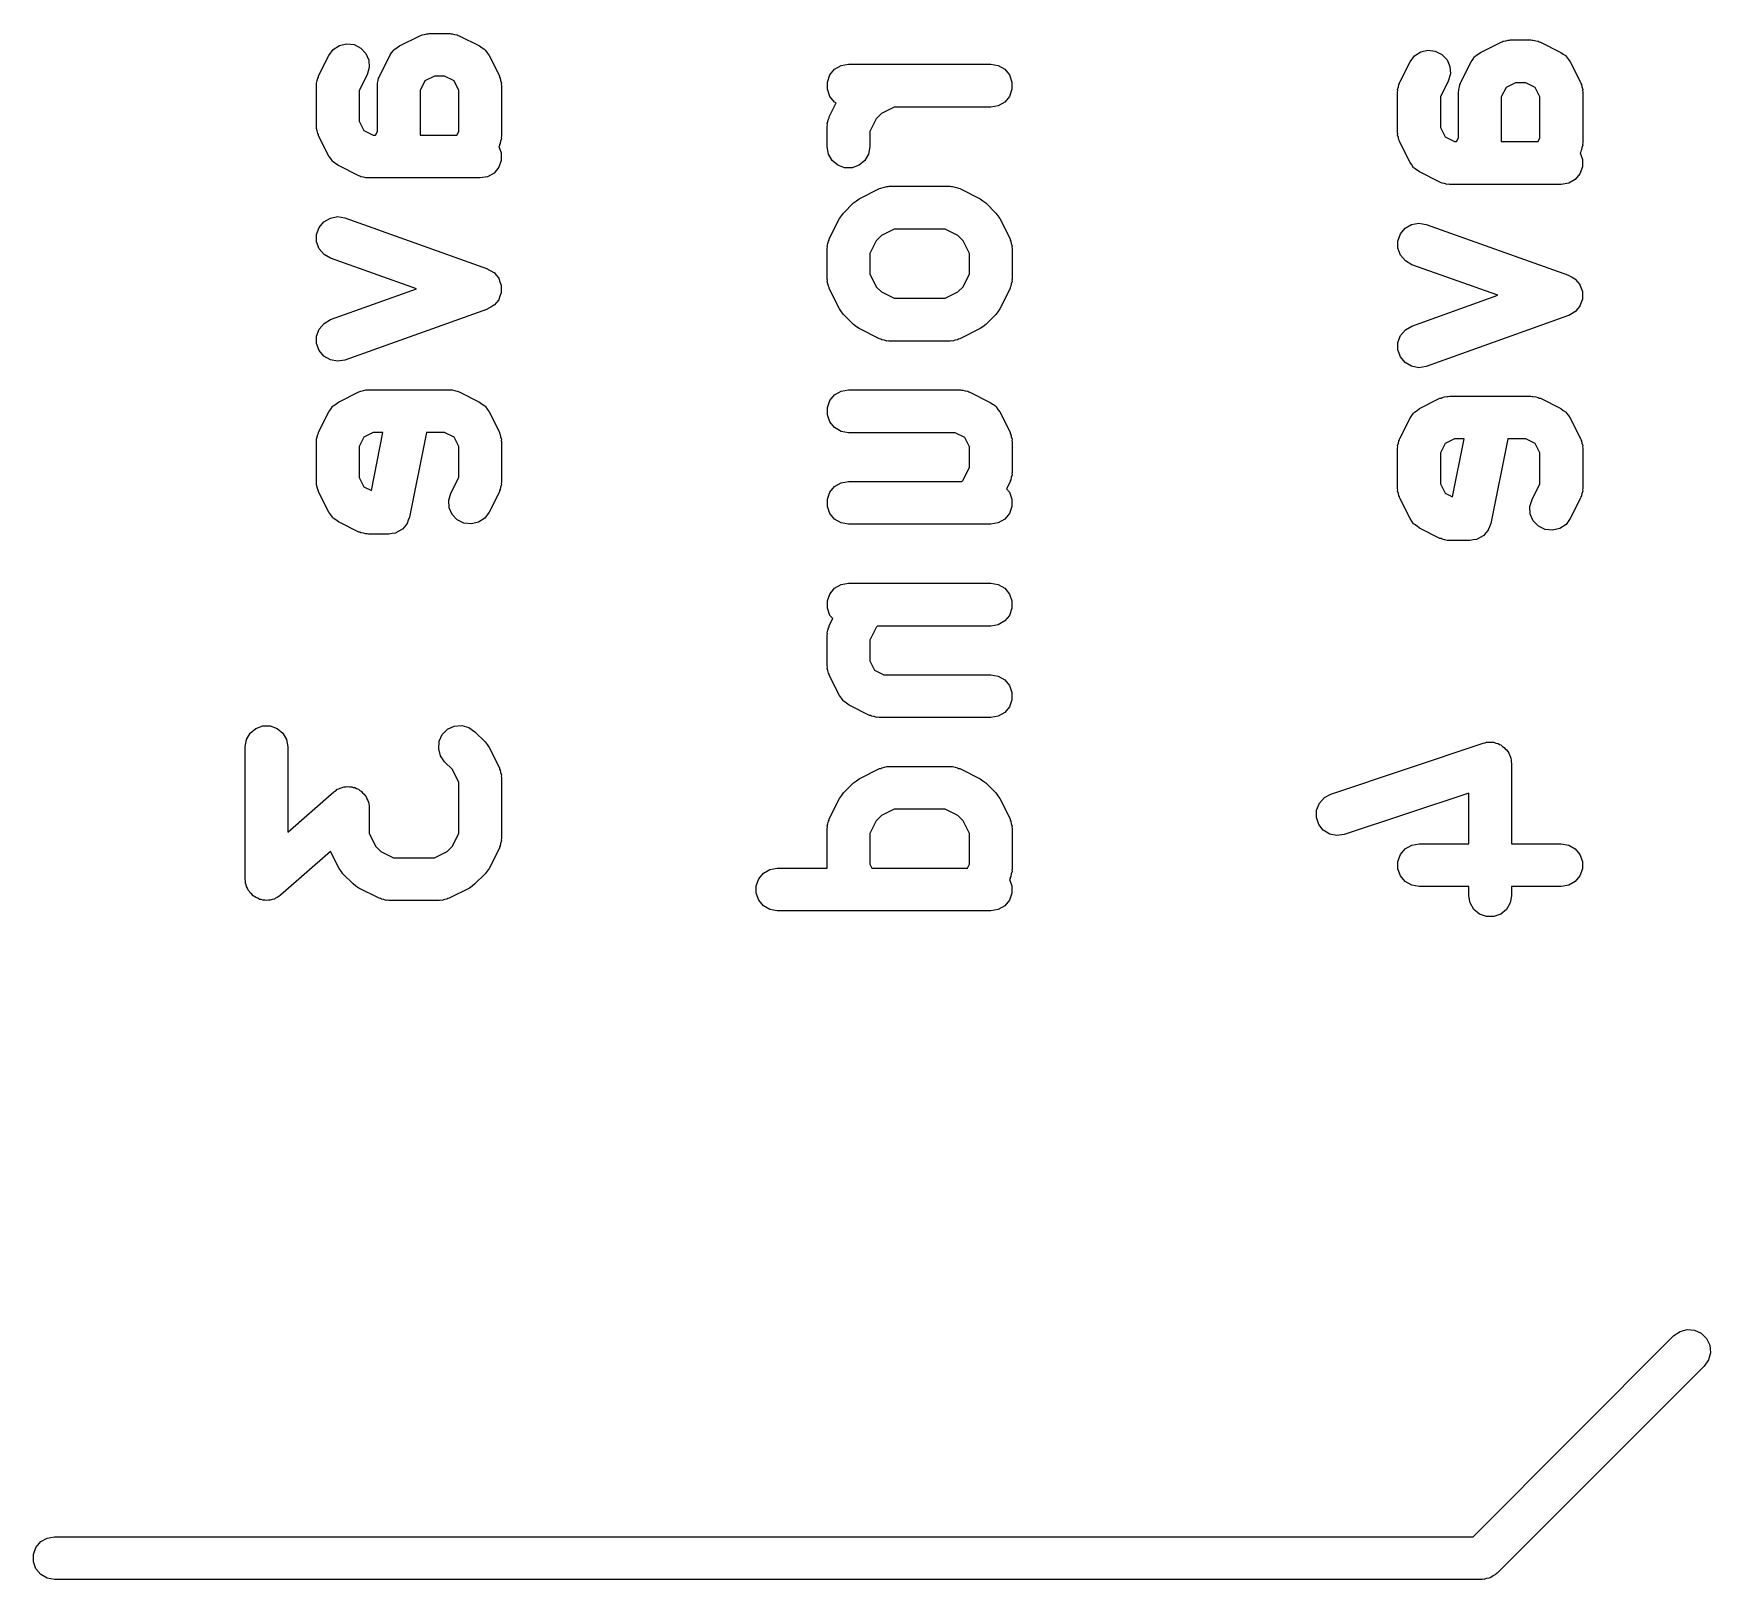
# Model space of a CAD drawing. Extents: x 91.3 to 189.8, y -113.5 to -60.4.
# Drawn here: x 160.58 to 168.43, y -112.75 to -105.52 of the extents above; entities that cross this region are included whole.
import ezdxf

# ---------------------------------------------------------------- set-up
doc = ezdxf.new("R2010")
doc.units = 0
doc.header["$MEASUREMENT"] = 0
doc.layers.add('BLACK', color=7, linetype='CONTINUOUS')

msp = doc.modelspace()

# ---------------------------------------------------------------- linework, layer by layer
at = {"layer": 'Black'}
for p, q in [((162.294, -105.573), (162.39, -105.526)), ((162.39, -105.526), (162.395, -105.524)), ((162.395, -105.524), (162.4, -105.521)), ((162.4, -105.521), (162.412, -105.519)), ((162.412, -105.519), (162.423, -105.516)), ((162.423, -105.516), (162.429, -105.516)), ((162.429, -105.516), (162.434, -105.515)), ((162.434, -105.515), (162.53, -105.515)), ((162.53, -105.515), (162.535, -105.516)), ((162.535, -105.516), (162.541, -105.516)), ((162.541, -105.516), (162.552, -105.519)), ((162.552, -105.519), (162.564, -105.521)), ((162.564, -105.521), (162.569, -105.524)), ((162.569, -105.524), (162.574, -105.526)), ((162.574, -105.526), (162.669, -105.573)), ((167.45, -105.556), (167.455, -105.554)), ((167.455, -105.554), (167.46, -105.551)), ((167.46, -105.551), (167.472, -105.549)), ((167.472, -105.549), (167.483, -105.546)), ((167.483, -105.546), (167.489, -105.546)), ((167.489, -105.546), (167.494, -105.545)), ((167.494, -105.545), (167.59, -105.545)), ((167.59, -105.545), (167.595, -105.546)), ((167.595, -105.546), (167.601, -105.546)), ((167.601, -105.546), (167.612, -105.549)), ((167.612, -105.549), (167.624, -105.551)), ((167.624, -105.551), (167.629, -105.554)), ((167.629, -105.554), (167.634, -105.556)), ((161.916, -105.713), (161.964, -105.618)), ((161.964, -105.618), (161.985, -105.59)), ((161.985, -105.59), (162.014, -105.571)), ((162.014, -105.571), (162.047, -105.563)), ((162.047, -105.563), (162.082, -105.567)), ((162.082, -105.567), (162.113, -105.583)), ((162.113, -105.583), (162.137, -105.608)), ((162.137, -105.608), (162.151, -105.64)), ((162.202, -105.713), (162.25, -105.618)), ((162.25, -105.618), (162.258, -105.606)), ((162.258, -105.606), (162.266, -105.594)), ((162.266, -105.594), (162.269, -105.592)), ((162.269, -105.592), (162.27, -105.59)), ((162.27, -105.59), (162.283, -105.582)), ((162.283, -105.582), (162.294, -105.573)), ((162.669, -105.573), (162.681, -105.582)), ((162.681, -105.582), (162.694, -105.59)), ((162.694, -105.59), (162.695, -105.592)), ((162.695, -105.592), (162.697, -105.594)), ((162.697, -105.594), (162.705, -105.606)), ((162.705, -105.606), (162.714, -105.618)), ((162.714, -105.618), (162.762, -105.713)), ((167.024, -105.648), (167.045, -105.62)), ((167.045, -105.62), (167.074, -105.601)), ((167.074, -105.601), (167.107, -105.593)), ((167.107, -105.593), (167.142, -105.597)), ((167.142, -105.597), (167.173, -105.613)), ((167.173, -105.613), (167.197, -105.638)), ((167.318, -105.636), (167.326, -105.624)), ((167.326, -105.624), (167.329, -105.622)), ((167.329, -105.622), (167.33, -105.62)), ((167.33, -105.62), (167.343, -105.612)), ((167.343, -105.612), (167.354, -105.603)), ((167.354, -105.603), (167.45, -105.556)), ((167.634, -105.556), (167.729, -105.603)), ((167.729, -105.603), (167.741, -105.612)), ((167.741, -105.612), (167.754, -105.62)), ((167.754, -105.62), (167.755, -105.622)), ((167.755, -105.622), (167.757, -105.624)), ((167.757, -105.624), (167.765, -105.636)), ((162.143, -105.708), (162.106, -105.782)), ((162.153, -105.674), (162.143, -105.708)), ((162.151, -105.64), (162.153, -105.674)), ((164.297, -105.742), (164.309, -105.709)), ((164.309, -105.709), (164.331, -105.682)), ((164.331, -105.682), (164.362, -105.665)), ((164.362, -105.665), (164.396, -105.659)), ((164.396, -105.659), (165.062, -105.659)), ((165.062, -105.659), (165.097, -105.665)), ((165.097, -105.665), (165.127, -105.682)), ((165.127, -105.682), (165.149, -105.709)), ((165.149, -105.709), (165.161, -105.742)), ((166.976, -105.743), (167.024, -105.648)), ((167.197, -105.638), (167.211, -105.67)), ((167.213, -105.704), (167.203, -105.738)), ((167.211, -105.67), (167.213, -105.704)), ((167.262, -105.743), (167.31, -105.648)), ((167.31, -105.648), (167.318, -105.636)), ((167.765, -105.636), (167.774, -105.648)), ((167.774, -105.648), (167.822, -105.743)), ((161.906, -105.747), (161.91, -105.735)), ((161.907, -105.752), (161.906, -105.747)), ((161.906, -105.758), (161.907, -105.752)), ((161.906, -105.949), (161.906, -105.758)), ((161.91, -105.735), (161.912, -105.724)), ((161.912, -105.724), (161.915, -105.719)), ((161.915, -105.719), (161.916, -105.713)), ((162.106, -105.782), (162.106, -105.925)), ((162.191, -105.758), (162.192, -105.752)), ((162.191, -105.973), (162.191, -105.758)), ((162.192, -105.747), (162.195, -105.735)), ((162.192, -105.752), (162.192, -105.747)), ((162.195, -105.735), (162.197, -105.724)), ((162.197, -105.724), (162.2, -105.719)), ((162.2, -105.719), (162.202, -105.713)), ((162.414, -105.737), (162.391, -105.782)), ((162.391, -105.782), (162.391, -105.991)), ((162.458, -105.715), (162.414, -105.737)), ((162.506, -105.715), (162.458, -105.715)), ((162.55, -105.737), (162.506, -105.715)), ((162.572, -105.782), (162.55, -105.737)), ((162.572, -105.973), (162.572, -105.782)), ((162.762, -105.713), (162.763, -105.719)), ((162.763, -105.719), (162.766, -105.724)), ((162.766, -105.724), (162.768, -105.735)), ((162.768, -105.735), (162.772, -105.747)), ((162.772, -105.747), (162.771, -105.752)), ((162.771, -105.752), (162.772, -105.758)), ((162.772, -105.758), (162.772, -105.996)), ((164.297, -105.776), (164.297, -105.742)), ((164.309, -105.809), (164.297, -105.776)), ((165.161, -105.776), (165.149, -105.809)), ((165.161, -105.742), (165.161, -105.776)), ((166.966, -105.777), (166.97, -105.765)), ((166.967, -105.782), (166.966, -105.777)), ((166.966, -105.788), (166.967, -105.782)), ((166.966, -105.979), (166.966, -105.788)), ((166.97, -105.765), (166.972, -105.754)), ((166.972, -105.754), (166.975, -105.749)), ((166.975, -105.749), (166.976, -105.743)), ((167.203, -105.738), (167.166, -105.812)), ((167.251, -105.788), (167.252, -105.782)), ((167.251, -106.003), (167.251, -105.788)), ((167.252, -105.777), (167.255, -105.765)), ((167.252, -105.782), (167.252, -105.777)), ((167.255, -105.765), (167.257, -105.754)), ((167.257, -105.754), (167.26, -105.749)), ((167.26, -105.749), (167.262, -105.743)), ((167.474, -105.767), (167.451, -105.812)), ((167.518, -105.745), (167.474, -105.767)), ((167.566, -105.745), (167.518, -105.745)), ((167.61, -105.767), (167.566, -105.745)), ((167.632, -105.812), (167.61, -105.767)), ((167.822, -105.743), (167.823, -105.749)), ((167.823, -105.749), (167.826, -105.754)), ((167.826, -105.754), (167.828, -105.765)), ((167.828, -105.765), (167.832, -105.777)), ((167.832, -105.777), (167.831, -105.782)), ((167.831, -105.782), (167.832, -105.788)), ((167.832, -105.788), (167.832, -106.026)), ((164.306, -105.905), (164.339, -105.84)), ((164.331, -105.836), (164.309, -105.809)), ((164.339, -105.84), (164.331, -105.836)), ((164.61, -105.859), (164.55, -105.889)), ((165.062, -105.859), (164.61, -105.859)), ((165.097, -105.853), (165.062, -105.859)), ((165.127, -105.836), (165.097, -105.853)), ((165.149, -105.809), (165.127, -105.836)), ((167.166, -105.812), (167.166, -105.955)), ((167.451, -105.812), (167.451, -106.021)), ((167.632, -106.003), (167.632, -105.812)), ((162.106, -105.925), (162.128, -105.969)), ((164.296, -105.938), (164.3, -105.927)), ((164.297, -105.944), (164.296, -105.938)), ((164.296, -105.95), (164.297, -105.944)), ((164.3, -105.927), (164.302, -105.915)), ((164.302, -105.915), (164.305, -105.91)), ((164.305, -105.91), (164.306, -105.905)), ((164.526, -105.914), (164.496, -105.973)), ((164.55, -105.889), (164.526, -105.914)), ((161.907, -105.954), (161.906, -105.949)), ((161.906, -105.96), (161.907, -105.954)), ((161.91, -105.971), (161.906, -105.96)), ((161.912, -105.983), (161.91, -105.971)), ((161.915, -105.988), (161.912, -105.983)), ((161.916, -105.993), (161.915, -105.988)), ((161.964, -106.089), (161.916, -105.993)), ((162.128, -105.969), (162.172, -105.991)), ((162.172, -105.991), (162.182, -105.991)), ((162.182, -105.991), (162.191, -105.973)), ((162.391, -105.991), (162.563, -105.991)), ((162.563, -105.991), (162.572, -105.973)), ((162.768, -106.019), (162.766, -106.03)), ((162.772, -106.008), (162.768, -106.019)), ((162.772, -105.996), (162.771, -106.002)), ((162.771, -106.002), (162.772, -106.008)), ((164.296, -106.045), (164.296, -105.95)), ((164.496, -105.973), (164.496, -106.045)), ((166.967, -105.984), (166.966, -105.979)), ((166.966, -105.99), (166.967, -105.984)), ((166.97, -106.001), (166.966, -105.99)), ((166.972, -106.013), (166.97, -106.001)), ((166.975, -106.018), (166.972, -106.013)), ((166.976, -106.023), (166.975, -106.018)), ((167.024, -106.119), (166.976, -106.023)), ((167.166, -105.955), (167.188, -105.999)), ((167.188, -105.999), (167.232, -106.021)), ((167.232, -106.021), (167.242, -106.021)), ((167.242, -106.021), (167.251, -106.003)), ((167.451, -106.021), (167.623, -106.021)), ((167.623, -106.021), (167.632, -106.003)), ((167.832, -106.026), (167.831, -106.032)), ((161.973, -106.1), (161.964, -106.089)), ((161.981, -106.113), (161.973, -106.1)), ((162.762, -106.041), (162.76, -106.044)), ((162.76, -106.044), (162.771, -106.074)), ((162.763, -106.035), (162.762, -106.041)), ((162.766, -106.03), (162.763, -106.035)), ((162.771, -106.074), (162.771, -106.109)), ((164.302, -106.079), (164.296, -106.045)), ((164.319, -106.109), (164.302, -106.079)), ((164.49, -106.079), (164.472, -106.109)), ((164.496, -106.045), (164.49, -106.079)), ((167.822, -106.071), (167.82, -106.074)), ((167.82, -106.074), (167.831, -106.104)), ((167.823, -106.065), (167.822, -106.071)), ((167.826, -106.06), (167.823, -106.065)), ((167.828, -106.049), (167.826, -106.06)), ((167.832, -106.038), (167.828, -106.049)), ((167.831, -106.032), (167.832, -106.038)), ((167.831, -106.104), (167.831, -106.139)), ((161.983, -106.114), (161.981, -106.113)), ((161.985, -106.116), (161.983, -106.114)), ((161.997, -106.125), (161.985, -106.116)), ((162.009, -106.133), (161.997, -106.125)), ((162.104, -106.181), (162.009, -106.133)), ((162.109, -106.183), (162.104, -106.181)), ((162.114, -106.185), (162.109, -106.183)), ((162.737, -106.168), (162.707, -106.185)), ((162.759, -106.141), (162.737, -106.168)), ((162.771, -106.109), (162.759, -106.141)), ((164.346, -106.131), (164.319, -106.109)), ((164.378, -106.143), (164.346, -106.131)), ((164.413, -106.143), (164.378, -106.143)), ((164.446, -106.131), (164.413, -106.143)), ((164.472, -106.109), (164.446, -106.131)), ((167.033, -106.13), (167.024, -106.119)), ((167.041, -106.143), (167.033, -106.13)), ((167.043, -106.144), (167.041, -106.143)), ((167.045, -106.146), (167.043, -106.144)), ((167.057, -106.155), (167.045, -106.146)), ((167.069, -106.163), (167.057, -106.155)), ((167.164, -106.211), (167.069, -106.163)), ((167.819, -106.171), (167.797, -106.198)), ((167.831, -106.139), (167.819, -106.171)), ((162.126, -106.187), (162.114, -106.185)), ((162.137, -106.191), (162.126, -106.187)), ((162.143, -106.19), (162.137, -106.191)), ((162.149, -106.191), (162.143, -106.19)), ((162.672, -106.191), (162.149, -106.191)), ((162.707, -106.185), (162.672, -106.191)), ((164.446, -106.289), (164.541, -106.241)), ((164.541, -106.241), (164.547, -106.239)), ((164.547, -106.239), (164.552, -106.237)), ((164.552, -106.237), (164.564, -106.234)), ((164.564, -106.234), (164.575, -106.231)), ((164.575, -106.231), (164.581, -106.231)), ((164.581, -106.231), (164.586, -106.23)), ((164.586, -106.23), (164.872, -106.23)), ((164.872, -106.23), (164.878, -106.231)), ((164.878, -106.231), (164.883, -106.231)), ((164.883, -106.231), (164.895, -106.234)), ((164.895, -106.234), (164.906, -106.237)), ((164.906, -106.237), (164.911, -106.239)), ((164.911, -106.239), (164.917, -106.241)), ((164.917, -106.241), (165.012, -106.289)), ((167.169, -106.213), (167.164, -106.211)), ((167.174, -106.215), (167.169, -106.213)), ((167.186, -106.217), (167.174, -106.215)), ((167.197, -106.221), (167.186, -106.217)), ((167.203, -106.22), (167.197, -106.221)), ((167.209, -106.221), (167.203, -106.22)), ((167.732, -106.221), (167.209, -106.221)), ((167.767, -106.215), (167.732, -106.221)), ((167.797, -106.198), (167.767, -106.215)), ((164.373, -106.355), (164.42, -106.307)), ((164.42, -106.307), (164.433, -106.298)), ((164.433, -106.298), (164.446, -106.289)), ((165.012, -106.289), (165.025, -106.298)), ((165.025, -106.298), (165.038, -106.307)), ((165.038, -106.307), (165.085, -106.355)), ((161.919, -106.423), (161.941, -106.396)), ((161.941, -106.396), (161.971, -106.379)), ((161.971, -106.379), (162.005, -106.372)), ((162.005, -106.372), (162.039, -106.378)), ((162.039, -106.378), (162.706, -106.616)), ((164.306, -106.476), (164.354, -106.381)), ((164.354, -106.381), (164.363, -106.368)), ((164.363, -106.368), (164.373, -106.355)), ((165.085, -106.355), (165.095, -106.368)), ((165.095, -106.368), (165.104, -106.381)), ((165.104, -106.381), (165.152, -106.476)), ((167.001, -106.426), (167.031, -106.409)), ((167.031, -106.409), (167.065, -106.402)), ((167.065, -106.402), (167.099, -106.408)), ((167.099, -106.408), (167.766, -106.646)), ((161.907, -106.456), (161.919, -106.423)), ((161.907, -106.49), (161.907, -106.456)), ((161.919, -106.523), (161.907, -106.49)), ((164.3, -106.498), (164.302, -106.487)), ((164.302, -106.487), (164.305, -106.482)), ((164.305, -106.482), (164.306, -106.476)), ((164.526, -106.485), (164.496, -106.545)), ((164.55, -106.46), (164.526, -106.485)), ((164.61, -106.43), (164.55, -106.46)), ((164.848, -106.43), (164.61, -106.43)), ((164.908, -106.46), (164.848, -106.43)), ((164.933, -106.485), (164.908, -106.46)), ((164.962, -106.545), (164.933, -106.485)), ((165.152, -106.476), (165.153, -106.482)), ((165.153, -106.482), (165.156, -106.487)), ((165.156, -106.487), (165.158, -106.498)), ((166.967, -106.486), (166.979, -106.453)), ((166.967, -106.52), (166.967, -106.486)), ((166.979, -106.453), (167.001, -106.426)), ((161.942, -106.549), (161.919, -106.523)), ((161.972, -106.567), (161.942, -106.549)), ((162.375, -106.71), (161.972, -106.567)), ((164.296, -106.51), (164.3, -106.498)), ((164.297, -106.515), (164.296, -106.51)), ((164.296, -106.521), (164.297, -106.515)), ((164.296, -106.664), (164.296, -106.521)), ((164.496, -106.545), (164.496, -106.64)), ((164.962, -106.64), (164.962, -106.545)), ((165.158, -106.498), (165.162, -106.51)), ((165.162, -106.51), (165.161, -106.515)), ((165.161, -106.515), (165.162, -106.521)), ((165.162, -106.521), (165.162, -106.664)), ((166.979, -106.553), (166.967, -106.52)), ((167.002, -106.579), (166.979, -106.553)), ((162.706, -106.616), (162.707, -106.617)), ((162.707, -106.617), (162.707, -106.617)), ((162.707, -106.617), (162.722, -106.625)), ((162.722, -106.625), (162.736, -106.633)), ((162.736, -106.633), (162.737, -106.634)), ((162.737, -106.634), (162.737, -106.634)), ((162.737, -106.634), (162.748, -106.647)), ((162.748, -106.647), (162.759, -106.66)), ((164.496, -106.64), (164.526, -106.7)), ((164.933, -106.7), (164.962, -106.64)), ((167.032, -106.597), (167.002, -106.579)), ((167.435, -106.74), (167.032, -106.597)), ((167.766, -106.646), (167.767, -106.647)), ((167.767, -106.647), (167.767, -106.647)), ((167.767, -106.647), (167.782, -106.655)), ((161.972, -106.854), (162.375, -106.71)), ((162.759, -106.66), (162.759, -106.661)), ((162.759, -106.661), (162.759, -106.661)), ((162.759, -106.661), (162.765, -106.677)), ((162.765, -106.677), (162.771, -106.693)), ((162.771, -106.728), (162.765, -106.744)), ((162.771, -106.693), (162.771, -106.693)), ((162.771, -106.693), (162.771, -106.694)), ((162.771, -106.694), (162.771, -106.711)), ((162.771, -106.711), (162.771, -106.727)), ((162.771, -106.727), (162.771, -106.728)), ((162.771, -106.728), (162.771, -106.728)), ((164.297, -106.669), (164.296, -106.664)), ((164.296, -106.675), (164.297, -106.669)), ((164.3, -106.686), (164.296, -106.675)), ((164.302, -106.698), (164.3, -106.686)), ((164.305, -106.703), (164.302, -106.698)), ((164.306, -106.709), (164.305, -106.703)), ((164.354, -106.804), (164.306, -106.709)), ((164.526, -106.7), (164.55, -106.724)), ((164.55, -106.724), (164.61, -106.754)), ((164.848, -106.754), (164.908, -106.724)), ((164.908, -106.724), (164.933, -106.7)), ((165.152, -106.709), (165.104, -106.804)), ((165.153, -106.703), (165.152, -106.709)), ((165.156, -106.698), (165.153, -106.703)), ((165.158, -106.686), (165.156, -106.698)), ((165.162, -106.675), (165.158, -106.686)), ((165.162, -106.664), (165.161, -106.669)), ((165.161, -106.669), (165.162, -106.675)), ((167.782, -106.655), (167.796, -106.663)), ((167.796, -106.663), (167.797, -106.664)), ((167.797, -106.664), (167.797, -106.664)), ((167.797, -106.664), (167.808, -106.677)), ((167.808, -106.677), (167.819, -106.69)), ((167.819, -106.69), (167.819, -106.691)), ((167.819, -106.691), (167.819, -106.691)), ((167.819, -106.691), (167.825, -106.707)), ((167.825, -106.707), (167.831, -106.723)), ((167.831, -106.723), (167.831, -106.723)), ((167.831, -106.723), (167.831, -106.724)), ((167.831, -106.724), (167.831, -106.741)), ((162.706, -106.805), (162.039, -107.043)), ((162.707, -106.804), (162.706, -106.805)), ((162.722, -106.796), (162.707, -106.804)), ((162.707, -106.804), (162.707, -106.804)), ((162.736, -106.787), (162.722, -106.796)), ((162.737, -106.787), (162.736, -106.787)), ((162.748, -106.774), (162.737, -106.787)), ((162.737, -106.787), (162.737, -106.787)), ((162.759, -106.761), (162.748, -106.774)), ((162.765, -106.744), (162.759, -106.76)), ((162.759, -106.76), (162.759, -106.76)), ((162.759, -106.76), (162.759, -106.761)), ((164.363, -106.817), (164.354, -106.804)), ((164.61, -106.754), (164.848, -106.754)), ((165.104, -106.804), (165.095, -106.817)), ((167.032, -106.884), (167.435, -106.74)), ((167.808, -106.804), (167.797, -106.817)), ((167.819, -106.791), (167.808, -106.804)), ((167.825, -106.774), (167.819, -106.79)), ((167.819, -106.79), (167.819, -106.79)), ((167.819, -106.79), (167.819, -106.791)), ((167.831, -106.758), (167.825, -106.774)), ((167.831, -106.741), (167.831, -106.757)), ((167.831, -106.757), (167.831, -106.758)), ((167.831, -106.758), (167.831, -106.758)), ((161.919, -106.898), (161.942, -106.872)), ((161.942, -106.872), (161.972, -106.854)), ((164.373, -106.83), (164.363, -106.817)), ((164.42, -106.877), (164.373, -106.83)), ((164.433, -106.887), (164.42, -106.877)), ((164.446, -106.896), (164.433, -106.887)), ((165.025, -106.887), (165.012, -106.896)), ((165.038, -106.877), (165.025, -106.887)), ((165.085, -106.83), (165.038, -106.877)), ((165.095, -106.817), (165.085, -106.83)), ((167.002, -106.902), (167.032, -106.884)), ((167.766, -106.835), (167.099, -107.073)), ((167.767, -106.834), (167.766, -106.835)), ((167.782, -106.826), (167.767, -106.834)), ((167.767, -106.834), (167.767, -106.834)), ((167.796, -106.817), (167.782, -106.826)), ((167.797, -106.817), (167.796, -106.817)), ((167.797, -106.817), (167.797, -106.817)), ((161.907, -106.931), (161.919, -106.898)), ((161.907, -106.965), (161.907, -106.931)), ((161.919, -106.998), (161.907, -106.965)), ((164.541, -106.944), (164.446, -106.896)), ((164.547, -106.945), (164.541, -106.944)), ((164.552, -106.948), (164.547, -106.945)), ((164.564, -106.95), (164.552, -106.948)), ((164.575, -106.954), (164.564, -106.95)), ((164.581, -106.953), (164.575, -106.954)), ((164.586, -106.954), (164.581, -106.953)), ((164.872, -106.954), (164.586, -106.954)), ((164.878, -106.953), (164.872, -106.954)), ((164.883, -106.954), (164.878, -106.953)), ((164.895, -106.95), (164.883, -106.954)), ((164.906, -106.948), (164.895, -106.95)), ((164.911, -106.945), (164.906, -106.948)), ((164.917, -106.944), (164.911, -106.945)), ((165.012, -106.896), (164.917, -106.944)), ((166.967, -106.961), (166.979, -106.928)), ((166.967, -106.995), (166.967, -106.961)), ((166.979, -106.928), (167.002, -106.902)), ((161.941, -107.025), (161.919, -106.998)), ((161.971, -107.042), (161.941, -107.025)), ((162.005, -107.049), (161.971, -107.042)), ((162.039, -107.043), (162.005, -107.049)), ((166.979, -107.028), (166.967, -106.995)), ((167.001, -107.055), (166.979, -107.028)), ((167.031, -107.072), (167.001, -107.055)), ((167.065, -107.079), (167.031, -107.072)), ((167.099, -107.073), (167.065, -107.079)), ((162.009, -107.24), (162.104, -107.192)), ((162.104, -107.192), (162.109, -107.191)), ((162.109, -107.191), (162.114, -107.188)), ((162.114, -107.188), (162.126, -107.186)), ((162.126, -107.186), (162.137, -107.183)), ((162.137, -107.183), (162.143, -107.183)), ((162.143, -107.183), (162.149, -107.182)), ((162.149, -107.182), (162.53, -107.182)), ((162.53, -107.182), (162.535, -107.183)), ((162.535, -107.183), (162.541, -107.183)), ((162.541, -107.183), (162.552, -107.186)), ((162.552, -107.186), (162.564, -107.188)), ((162.564, -107.188), (162.569, -107.191)), ((162.569, -107.191), (162.574, -107.192)), ((162.574, -107.192), (162.669, -107.24)), ((164.331, -107.206), (164.362, -107.189)), ((164.362, -107.189), (164.396, -107.183)), ((164.396, -107.183), (164.92, -107.183)), ((164.92, -107.183), (164.925, -107.184)), ((164.925, -107.184), (164.931, -107.184)), ((164.931, -107.184), (164.942, -107.187)), ((164.942, -107.187), (164.954, -107.189)), ((164.954, -107.189), (164.959, -107.192)), ((164.959, -107.192), (164.964, -107.193)), ((164.964, -107.193), (165.059, -107.241)), ((161.964, -107.285), (161.973, -107.273)), ((161.973, -107.273), (161.981, -107.261)), ((161.981, -107.261), (161.983, -107.259)), ((161.983, -107.259), (161.985, -107.257)), ((161.985, -107.257), (161.997, -107.249)), ((161.997, -107.249), (162.009, -107.24)), ((162.669, -107.24), (162.681, -107.249)), ((162.681, -107.249), (162.694, -107.257)), ((162.694, -107.257), (162.695, -107.259)), ((162.695, -107.259), (162.697, -107.261)), ((162.697, -107.261), (162.705, -107.273)), ((162.705, -107.273), (162.714, -107.285)), ((164.297, -107.265), (164.309, -107.233)), ((164.297, -107.3), (164.297, -107.265)), ((164.309, -107.233), (164.331, -107.206)), ((165.059, -107.241), (165.071, -107.25)), ((165.071, -107.25), (165.084, -107.258)), ((165.084, -107.258), (165.085, -107.26)), ((165.085, -107.26), (165.087, -107.262)), ((165.087, -107.262), (165.095, -107.274)), ((165.095, -107.274), (165.104, -107.286)), ((167.045, -107.287), (167.057, -107.279)), ((167.057, -107.279), (167.069, -107.27)), ((167.069, -107.27), (167.164, -107.222)), ((167.164, -107.222), (167.169, -107.221)), ((167.169, -107.221), (167.174, -107.218)), ((167.174, -107.218), (167.186, -107.216)), ((167.186, -107.216), (167.197, -107.213)), ((167.197, -107.213), (167.203, -107.213)), ((167.203, -107.213), (167.209, -107.212)), ((167.209, -107.212), (167.59, -107.212)), ((167.59, -107.212), (167.595, -107.213)), ((167.595, -107.213), (167.601, -107.213)), ((167.601, -107.213), (167.612, -107.216)), ((167.612, -107.216), (167.624, -107.218)), ((167.624, -107.218), (167.629, -107.221)), ((167.629, -107.221), (167.634, -107.222)), ((167.634, -107.222), (167.729, -107.27)), ((167.729, -107.27), (167.741, -107.279)), ((167.741, -107.279), (167.754, -107.287)), ((161.916, -107.38), (161.964, -107.285)), ((162.714, -107.285), (162.762, -107.38)), ((164.309, -107.333), (164.297, -107.3)), ((164.331, -107.359), (164.309, -107.333)), ((164.362, -107.377), (164.331, -107.359)), ((165.104, -107.286), (165.152, -107.381)), ((166.976, -107.41), (167.024, -107.315)), ((167.024, -107.315), (167.033, -107.303)), ((167.033, -107.303), (167.041, -107.291)), ((167.041, -107.291), (167.043, -107.289)), ((167.043, -107.289), (167.045, -107.287)), ((167.754, -107.287), (167.755, -107.289)), ((167.755, -107.289), (167.757, -107.291)), ((167.757, -107.291), (167.765, -107.303)), ((167.765, -107.303), (167.774, -107.315)), ((167.774, -107.315), (167.822, -107.41)), ((161.906, -107.413), (161.91, -107.402)), ((161.907, -107.419), (161.906, -107.413)), ((161.906, -107.425), (161.907, -107.419)), ((161.906, -107.615), (161.906, -107.425)), ((161.91, -107.402), (161.912, -107.391)), ((161.912, -107.391), (161.915, -107.386)), ((161.915, -107.386), (161.916, -107.38)), ((162.128, -107.404), (162.106, -107.448)), ((162.172, -107.382), (162.128, -107.404)), ((162.163, -107.653), (162.217, -107.382)), ((162.217, -107.382), (162.172, -107.382)), ((162.421, -107.382), (162.342, -107.778)), ((162.506, -107.382), (162.421, -107.382)), ((162.55, -107.404), (162.506, -107.382)), ((162.572, -107.448), (162.55, -107.404)), ((162.762, -107.38), (162.763, -107.386)), ((162.763, -107.386), (162.766, -107.391)), ((162.766, -107.391), (162.768, -107.402)), ((162.768, -107.402), (162.772, -107.413)), ((162.772, -107.413), (162.771, -107.419)), ((162.771, -107.419), (162.772, -107.425)), ((162.772, -107.425), (162.772, -107.615)), ((164.396, -107.383), (164.362, -107.377)), ((164.896, -107.383), (164.396, -107.383)), ((164.94, -107.405), (164.896, -107.383)), ((164.962, -107.449), (164.94, -107.405)), ((165.152, -107.381), (165.153, -107.387)), ((165.153, -107.387), (165.156, -107.392)), ((165.156, -107.392), (165.158, -107.403)), ((165.158, -107.403), (165.162, -107.414)), ((165.162, -107.414), (165.161, -107.42)), ((165.161, -107.42), (165.162, -107.426)), ((165.162, -107.426), (165.162, -107.569)), ((166.966, -107.443), (166.97, -107.432)), ((166.97, -107.432), (166.972, -107.421)), ((166.972, -107.421), (166.975, -107.416)), ((166.975, -107.416), (166.976, -107.41)), ((167.188, -107.434), (167.166, -107.478)), ((167.232, -107.412), (167.188, -107.434)), ((167.223, -107.683), (167.277, -107.412)), ((167.277, -107.412), (167.232, -107.412)), ((167.481, -107.412), (167.402, -107.808)), ((167.566, -107.412), (167.481, -107.412)), ((167.61, -107.434), (167.566, -107.412)), ((167.632, -107.478), (167.61, -107.434)), ((167.822, -107.41), (167.823, -107.416)), ((167.823, -107.416), (167.826, -107.421)), ((167.826, -107.421), (167.828, -107.432)), ((167.828, -107.432), (167.832, -107.443)), ((162.106, -107.448), (162.106, -107.592)), ((162.572, -107.592), (162.572, -107.448)), ((164.962, -107.545), (164.962, -107.449)), ((166.967, -107.449), (166.966, -107.443)), ((166.966, -107.455), (166.967, -107.449)), ((166.966, -107.645), (166.966, -107.455)), ((167.166, -107.478), (167.166, -107.622)), ((167.632, -107.622), (167.632, -107.478)), ((167.832, -107.443), (167.831, -107.449)), ((167.831, -107.449), (167.832, -107.455)), ((167.832, -107.455), (167.832, -107.645)), ((162.106, -107.592), (162.128, -107.636)), ((162.535, -107.666), (162.572, -107.592)), ((164.933, -107.605), (164.962, -107.545)), ((165.158, -107.591), (165.156, -107.603)), ((165.162, -107.58), (165.158, -107.591)), ((165.162, -107.569), (165.161, -107.574)), ((165.161, -107.574), (165.162, -107.58)), ((161.907, -107.621), (161.906, -107.615)), ((161.906, -107.627), (161.907, -107.621)), ((161.91, -107.638), (161.906, -107.627)), ((161.912, -107.649), (161.91, -107.638)), ((161.915, -107.654), (161.912, -107.649)), ((161.916, -107.66), (161.915, -107.654)), ((161.964, -107.755), (161.916, -107.66)), ((162.128, -107.636), (162.163, -107.653)), ((162.525, -107.699), (162.535, -107.666)), ((162.762, -107.66), (162.714, -107.755)), ((162.763, -107.654), (162.762, -107.66)), ((162.766, -107.649), (162.763, -107.654)), ((162.768, -107.638), (162.766, -107.649)), ((162.772, -107.627), (162.768, -107.638)), ((162.772, -107.615), (162.771, -107.621)), ((162.771, -107.621), (162.772, -107.627)), ((164.297, -107.694), (164.309, -107.661)), ((164.309, -107.661), (164.331, -107.635)), ((164.331, -107.635), (164.362, -107.617)), ((164.362, -107.617), (164.396, -107.611)), ((164.396, -107.611), (164.926, -107.611)), ((164.926, -107.611), (164.933, -107.605)), ((165.152, -107.613), (165.136, -107.646)), ((165.136, -107.646), (165.149, -107.661)), ((165.149, -107.661), (165.161, -107.694)), ((165.153, -107.608), (165.152, -107.613)), ((165.156, -107.603), (165.153, -107.608)), ((166.967, -107.651), (166.966, -107.645)), ((166.966, -107.657), (166.967, -107.651)), ((166.97, -107.668), (166.966, -107.657)), ((166.972, -107.679), (166.97, -107.668)), ((167.166, -107.622), (167.188, -107.666)), ((167.188, -107.666), (167.223, -107.683)), ((167.595, -107.696), (167.632, -107.622)), ((167.828, -107.668), (167.826, -107.679)), ((167.832, -107.657), (167.828, -107.668)), ((167.832, -107.645), (167.831, -107.651)), ((167.831, -107.651), (167.832, -107.657)), ((162.527, -107.734), (162.525, -107.699)), ((162.541, -107.766), (162.527, -107.734)), ((164.297, -107.729), (164.297, -107.694)), ((164.309, -107.761), (164.297, -107.729)), ((165.161, -107.729), (165.149, -107.761)), ((165.161, -107.694), (165.161, -107.729)), ((166.975, -107.684), (166.972, -107.679)), ((166.976, -107.69), (166.975, -107.684)), ((167.024, -107.785), (166.976, -107.69)), ((167.585, -107.729), (167.595, -107.696)), ((167.587, -107.764), (167.585, -107.729)), ((167.822, -107.69), (167.774, -107.785)), ((167.823, -107.684), (167.822, -107.69)), ((167.826, -107.679), (167.823, -107.684)), ((161.973, -107.767), (161.964, -107.755)), ((161.981, -107.779), (161.973, -107.767)), ((161.983, -107.781), (161.981, -107.779)), ((161.985, -107.783), (161.983, -107.781)), ((161.997, -107.791), (161.985, -107.783)), ((162.009, -107.8), (161.997, -107.791)), ((162.104, -107.848), (162.009, -107.8)), ((162.319, -107.822), (162.308, -107.835)), ((162.329, -107.81), (162.319, -107.822)), ((162.33, -107.809), (162.329, -107.81)), ((162.336, -107.793), (162.33, -107.808)), ((162.33, -107.808), (162.33, -107.809)), ((162.342, -107.778), (162.336, -107.793)), ((162.565, -107.791), (162.541, -107.766)), ((162.596, -107.806), (162.565, -107.791)), ((162.631, -107.81), (162.596, -107.806)), ((162.665, -107.802), (162.631, -107.81)), ((162.694, -107.783), (162.665, -107.802)), ((162.714, -107.755), (162.694, -107.783)), ((164.331, -107.788), (164.309, -107.761)), ((164.362, -107.805), (164.331, -107.788)), ((164.396, -107.811), (164.362, -107.805)), ((165.062, -107.811), (164.396, -107.811)), ((165.097, -107.805), (165.062, -107.811)), ((165.127, -107.788), (165.097, -107.805)), ((165.149, -107.761), (165.127, -107.788)), ((167.033, -107.797), (167.024, -107.785)), ((167.041, -107.809), (167.033, -107.797)), ((167.043, -107.811), (167.041, -107.809)), ((167.045, -107.813), (167.043, -107.811)), ((167.057, -107.821), (167.045, -107.813)), ((167.069, -107.83), (167.057, -107.821)), ((167.164, -107.878), (167.069, -107.83)), ((167.396, -107.823), (167.39, -107.838)), ((167.402, -107.808), (167.396, -107.823)), ((167.601, -107.796), (167.587, -107.764)), ((167.625, -107.821), (167.601, -107.796)), ((167.656, -107.836), (167.625, -107.821)), ((167.754, -107.813), (167.725, -107.832)), ((167.774, -107.785), (167.754, -107.813)), ((162.109, -107.849), (162.104, -107.848)), ((162.114, -107.852), (162.109, -107.849)), ((162.126, -107.854), (162.114, -107.852)), ((162.137, -107.857), (162.126, -107.854)), ((162.143, -107.857), (162.137, -107.857)), ((162.149, -107.858), (162.143, -107.857)), ((162.244, -107.858), (162.149, -107.858)), ((162.26, -107.855), (162.244, -107.858)), ((162.276, -107.853), (162.26, -107.855)), ((162.277, -107.852), (162.276, -107.853)), ((162.278, -107.852), (162.277, -107.852)), ((162.292, -107.844), (162.278, -107.852)), ((162.306, -107.836), (162.292, -107.844)), ((162.307, -107.835), (162.306, -107.836)), ((162.308, -107.835), (162.307, -107.835)), ((167.169, -107.879), (167.164, -107.878)), ((167.174, -107.882), (167.169, -107.879)), ((167.186, -107.884), (167.174, -107.882)), ((167.197, -107.887), (167.186, -107.884)), ((167.203, -107.887), (167.197, -107.887)), ((167.209, -107.888), (167.203, -107.887)), ((167.304, -107.888), (167.209, -107.888)), ((167.32, -107.885), (167.304, -107.888)), ((167.336, -107.883), (167.32, -107.885)), ((167.337, -107.882), (167.336, -107.883)), ((167.338, -107.882), (167.337, -107.882)), ((167.352, -107.874), (167.338, -107.882)), ((167.366, -107.866), (167.352, -107.874)), ((167.367, -107.865), (167.366, -107.866)), ((167.368, -107.865), (167.367, -107.865)), ((167.379, -107.852), (167.368, -107.865)), ((167.389, -107.84), (167.379, -107.852)), ((167.39, -107.839), (167.389, -107.84)), ((167.39, -107.838), (167.39, -107.839)), ((167.691, -107.84), (167.656, -107.836)), ((167.725, -107.832), (167.691, -107.84)), ((164.297, -108.17), (164.309, -108.138)), ((164.309, -108.138), (164.331, -108.111)), ((164.331, -108.111), (164.362, -108.094)), ((164.362, -108.094), (164.396, -108.088)), ((164.396, -108.088), (165.062, -108.088)), ((165.062, -108.088), (165.097, -108.094)), ((165.097, -108.094), (165.127, -108.111)), ((165.127, -108.111), (165.149, -108.138)), ((165.149, -108.138), (165.161, -108.17)), ((164.297, -108.205), (164.297, -108.17)), ((164.309, -108.238), (164.297, -108.205)), ((165.161, -108.205), (165.149, -108.238)), ((165.161, -108.17), (165.161, -108.205)), ((164.3, -108.308), (164.302, -108.296)), ((164.302, -108.296), (164.305, -108.291)), ((164.305, -108.291), (164.306, -108.286)), ((164.306, -108.286), (164.322, -108.253)), ((164.322, -108.253), (164.309, -108.238)), ((164.526, -108.294), (164.496, -108.354)), ((164.532, -108.288), (164.526, -108.294)), ((165.062, -108.288), (164.532, -108.288)), ((165.097, -108.282), (165.062, -108.288)), ((165.127, -108.264), (165.097, -108.282)), ((165.149, -108.238), (165.127, -108.264)), ((164.296, -108.319), (164.3, -108.308)), ((164.297, -108.325), (164.296, -108.319)), ((164.296, -108.33), (164.297, -108.325)), ((164.296, -108.473), (164.296, -108.33)), ((164.496, -108.354), (164.496, -108.45)), ((164.496, -108.45), (164.518, -108.494)), ((164.297, -108.479), (164.296, -108.473)), ((164.296, -108.485), (164.297, -108.479)), ((164.3, -108.496), (164.296, -108.485)), ((164.302, -108.508), (164.3, -108.496)), ((164.305, -108.513), (164.302, -108.508)), ((164.306, -108.518), (164.305, -108.513)), ((164.354, -108.613), (164.306, -108.518)), ((164.518, -108.494), (164.562, -108.516)), ((164.562, -108.516), (165.062, -108.516)), ((165.062, -108.516), (165.097, -108.522)), ((165.097, -108.522), (165.127, -108.54)), ((164.363, -108.625), (164.354, -108.613)), ((165.127, -108.54), (165.149, -108.566)), ((165.149, -108.566), (165.161, -108.599)), ((165.161, -108.599), (165.161, -108.634)), ((164.371, -108.637), (164.363, -108.625)), ((164.373, -108.639), (164.371, -108.637)), ((164.375, -108.641), (164.373, -108.639)), ((164.387, -108.649), (164.375, -108.641)), ((164.399, -108.658), (164.387, -108.649)), ((164.494, -108.706), (164.399, -108.658)), ((165.127, -108.693), (165.097, -108.71)), ((165.149, -108.666), (165.127, -108.693)), ((165.161, -108.634), (165.149, -108.666)), ((161.596, -108.789), (161.622, -108.767)), ((161.622, -108.767), (161.655, -108.755)), ((161.655, -108.755), (161.69, -108.755)), ((161.69, -108.755), (161.722, -108.767)), ((161.722, -108.767), (161.749, -108.789)), ((162.495, -108.796), (162.52, -108.771)), ((162.52, -108.771), (162.551, -108.757)), ((162.551, -108.757), (162.586, -108.754)), ((162.586, -108.754), (162.619, -108.763)), ((162.619, -108.763), (162.648, -108.783)), ((164.499, -108.707), (164.494, -108.706)), ((164.504, -108.71), (164.499, -108.707)), ((164.516, -108.712), (164.504, -108.71)), ((164.527, -108.716), (164.516, -108.712)), ((164.533, -108.715), (164.527, -108.716)), ((164.539, -108.716), (164.533, -108.715)), ((165.062, -108.716), (164.539, -108.716)), ((165.097, -108.71), (165.062, -108.716)), ((161.572, -108.853), (161.578, -108.819)), ((161.578, -108.819), (161.596, -108.789)), ((161.749, -108.789), (161.766, -108.819)), ((161.766, -108.819), (161.772, -108.853)), ((162.478, -108.862), (162.481, -108.827)), ((162.481, -108.827), (162.495, -108.796)), ((162.648, -108.783), (162.695, -108.83)), ((162.695, -108.83), (162.705, -108.843)), ((162.705, -108.843), (162.714, -108.856)), ((166.653, -109.074), (167.367, -108.836)), ((167.367, -108.836), (167.375, -108.835)), ((167.375, -108.835), (167.382, -108.832)), ((167.382, -108.832), (167.392, -108.832)), ((167.392, -108.832), (167.402, -108.831)), ((167.402, -108.831), (167.409, -108.832)), ((167.409, -108.832), (167.416, -108.832)), ((167.416, -108.832), (167.426, -108.836)), ((167.426, -108.836), (167.436, -108.838)), ((167.436, -108.838), (167.442, -108.842)), ((167.442, -108.842), (167.449, -108.844)), ((167.449, -108.844), (167.457, -108.851)), ((167.457, -108.851), (167.465, -108.856)), ((161.572, -109.472), (161.572, -108.853)), ((161.772, -108.853), (161.772, -109.252)), ((162.487, -108.896), (162.478, -108.862)), ((162.506, -108.924), (162.487, -108.896)), ((162.543, -108.96), (162.506, -108.924)), ((162.714, -108.856), (162.762, -108.951)), ((167.465, -108.856), (167.47, -108.862)), ((167.47, -108.862), (167.476, -108.867)), ((167.476, -108.867), (167.481, -108.875)), ((167.481, -108.875), (167.487, -108.883)), ((167.487, -108.883), (167.489, -108.89)), ((167.489, -108.89), (167.493, -108.897)), ((167.493, -108.897), (167.495, -108.907)), ((167.495, -108.907), (167.498, -108.916)), ((167.498, -108.916), (167.498, -108.924)), ((167.498, -108.924), (167.499, -108.931)), ((162.572, -109.02), (162.543, -108.96)), ((162.762, -108.951), (162.763, -108.957)), ((162.763, -108.957), (162.766, -108.962)), ((162.766, -108.962), (162.768, -108.974)), ((162.768, -108.974), (162.772, -108.985)), ((162.772, -108.985), (162.771, -108.991)), ((162.771, -108.991), (162.772, -108.996)), ((162.772, -108.996), (162.772, -109.282)), ((164.433, -109.012), (164.446, -109.003)), ((164.446, -109.003), (164.541, -108.955)), ((164.541, -108.955), (164.547, -108.954)), ((164.547, -108.954), (164.552, -108.951)), ((164.552, -108.951), (164.564, -108.949)), ((164.564, -108.949), (164.575, -108.945)), ((164.575, -108.945), (164.581, -108.946)), ((164.581, -108.946), (164.586, -108.945)), ((164.586, -108.945), (164.872, -108.945)), ((164.872, -108.945), (164.878, -108.946)), ((164.878, -108.946), (164.883, -108.945)), ((164.883, -108.945), (164.895, -108.949)), ((164.895, -108.949), (164.906, -108.951)), ((164.906, -108.951), (164.911, -108.954)), ((164.911, -108.954), (164.917, -108.955)), ((164.917, -108.955), (165.012, -109.003)), ((165.012, -109.003), (165.025, -109.012)), ((167.499, -108.931), (167.499, -109.307)), ((161.772, -109.252), (161.987, -109.064)), ((161.987, -109.064), (161.996, -109.059)), ((161.996, -109.059), (162.003, -109.052)), ((162.003, -109.052), (162.011, -109.05)), ((162.011, -109.05), (162.017, -109.046)), ((162.017, -109.046), (162.027, -109.044)), ((162.027, -109.044), (162.036, -109.041)), ((162.036, -109.041), (162.044, -109.041)), ((162.044, -109.041), (162.051, -109.039)), ((162.051, -109.039), (162.061, -109.041)), ((162.061, -109.041), (162.071, -109.041)), ((162.071, -109.041), (162.078, -109.043)), ((162.078, -109.043), (162.086, -109.044)), ((162.086, -109.044), (162.094, -109.049)), ((162.094, -109.049), (162.103, -109.052)), ((162.103, -109.052), (162.109, -109.057)), ((162.109, -109.057), (162.116, -109.061)), ((162.116, -109.061), (162.122, -109.068)), ((162.122, -109.068), (162.13, -109.075)), ((162.13, -109.075), (162.134, -109.081)), ((162.134, -109.081), (162.139, -109.087)), ((162.139, -109.087), (162.142, -109.096)), ((162.572, -109.258), (162.572, -109.02)), ((164.354, -109.095), (164.363, -109.082)), ((164.363, -109.082), (164.373, -109.069)), ((164.373, -109.069), (164.42, -109.022)), ((164.42, -109.022), (164.433, -109.012)), ((165.025, -109.012), (165.038, -109.022)), ((165.038, -109.022), (165.085, -109.069)), ((165.085, -109.069), (165.095, -109.082)), ((165.095, -109.082), (165.104, -109.095)), ((166.623, -109.091), (166.653, -109.074)), ((167.299, -109.07), (166.716, -109.264)), ((167.299, -109.307), (167.299, -109.07)), ((162.142, -109.096), (162.147, -109.105)), ((162.147, -109.105), (162.149, -109.112)), ((162.149, -109.112), (162.151, -109.12)), ((162.151, -109.12), (162.152, -109.129)), ((162.152, -109.129), (162.153, -109.139)), ((162.153, -109.139), (162.153, -109.258)), ((164.306, -109.191), (164.354, -109.095)), ((164.61, -109.145), (164.55, -109.175)), ((164.848, -109.145), (164.61, -109.145)), ((164.908, -109.175), (164.848, -109.145)), ((165.104, -109.095), (165.152, -109.191)), ((166.586, -109.184), (166.587, -109.149)), ((166.587, -109.149), (166.6, -109.117)), ((166.6, -109.117), (166.623, -109.091)), ((164.296, -109.224), (164.3, -109.213)), ((164.297, -109.23), (164.296, -109.224)), ((164.296, -109.235), (164.297, -109.23)), ((164.296, -109.421), (164.296, -109.235)), ((164.3, -109.213), (164.302, -109.201)), ((164.302, -109.201), (164.305, -109.196)), ((164.305, -109.196), (164.306, -109.191)), ((164.526, -109.199), (164.496, -109.259)), ((164.55, -109.175), (164.526, -109.199)), ((164.933, -109.199), (164.908, -109.175)), ((164.962, -109.259), (164.933, -109.199)), ((165.152, -109.191), (165.153, -109.196)), ((165.153, -109.196), (165.156, -109.201)), ((165.156, -109.201), (165.158, -109.213)), ((165.158, -109.213), (165.162, -109.224)), ((165.162, -109.224), (165.161, -109.23)), ((165.161, -109.23), (165.162, -109.235)), ((165.162, -109.235), (165.162, -109.426)), ((166.597, -109.217), (166.586, -109.184)), ((166.618, -109.244), (166.597, -109.217)), ((166.648, -109.262), (166.618, -109.244)), ((162.153, -109.258), (162.183, -109.318)), ((162.183, -109.318), (162.208, -109.343)), ((162.518, -109.343), (162.543, -109.318)), ((162.543, -109.318), (162.572, -109.258)), ((162.763, -109.321), (162.762, -109.327)), ((162.766, -109.316), (162.763, -109.321)), ((162.768, -109.305), (162.766, -109.316)), ((162.772, -109.293), (162.768, -109.305)), ((162.772, -109.282), (162.771, -109.288)), ((162.771, -109.288), (162.772, -109.293)), ((164.496, -109.259), (164.496, -109.402)), ((164.962, -109.402), (164.962, -109.259)), ((166.682, -109.269), (166.648, -109.262)), ((166.716, -109.264), (166.682, -109.269)), ((167.001, -109.331), (167.032, -109.313)), ((167.032, -109.313), (167.066, -109.307)), ((167.066, -109.307), (167.299, -109.307)), ((167.499, -109.307), (167.732, -109.307)), ((167.732, -109.307), (167.767, -109.313)), ((167.767, -109.313), (167.797, -109.331)), ((161.972, -109.343), (161.738, -109.548)), ((162.012, -109.422), (161.972, -109.343)), ((162.208, -109.343), (162.267, -109.372)), ((162.267, -109.372), (162.458, -109.372)), ((162.458, -109.372), (162.518, -109.343)), ((162.762, -109.327), (162.714, -109.422)), ((166.967, -109.39), (166.979, -109.357)), ((166.967, -109.425), (166.967, -109.39)), ((166.979, -109.357), (167.001, -109.331)), ((167.797, -109.331), (167.819, -109.357)), ((167.819, -109.357), (167.831, -109.39)), ((167.831, -109.39), (167.831, -109.425)), ((161.574, -109.482), (161.572, -109.472)), ((162.021, -109.435), (162.012, -109.422)), ((162.03, -109.448), (162.021, -109.435)), ((162.078, -109.495), (162.03, -109.448)), ((162.695, -109.448), (162.648, -109.495)), ((162.705, -109.435), (162.695, -109.448)), ((162.714, -109.422), (162.705, -109.435)), ((163.964, -109.504), (163.976, -109.471)), ((163.976, -109.471), (163.998, -109.444)), ((163.998, -109.444), (164.028, -109.427)), ((164.028, -109.427), (164.062, -109.421)), ((164.062, -109.421), (164.296, -109.421)), ((164.496, -109.402), (164.505, -109.421)), ((164.505, -109.421), (164.953, -109.421)), ((164.953, -109.421), (164.962, -109.402)), ((165.152, -109.47), (165.15, -109.474)), ((165.15, -109.474), (165.161, -109.504)), ((165.153, -109.465), (165.152, -109.47)), ((165.156, -109.46), (165.153, -109.465)), ((165.158, -109.448), (165.156, -109.46)), ((165.162, -109.437), (165.158, -109.448)), ((165.162, -109.426), (165.161, -109.431)), ((165.161, -109.431), (165.162, -109.437)), ((166.979, -109.457), (166.967, -109.425)), ((167.001, -109.484), (166.979, -109.457)), ((167.819, -109.457), (167.797, -109.484)), ((167.831, -109.425), (167.819, -109.457)), ((161.574, -109.492), (161.574, -109.482)), ((161.577, -109.499), (161.574, -109.492)), ((161.578, -109.507), (161.577, -109.499)), ((161.583, -109.515), (161.578, -109.507)), ((161.587, -109.524), (161.583, -109.515)), ((161.592, -109.53), (161.587, -109.524)), ((161.596, -109.537), (161.592, -109.53)), ((161.603, -109.543), (161.596, -109.537)), ((161.61, -109.55), (161.603, -109.543)), ((161.616, -109.554), (161.61, -109.55)), ((161.622, -109.559), (161.616, -109.554)), ((161.73, -109.553), (161.722, -109.559)), ((161.738, -109.548), (161.73, -109.553)), ((162.091, -109.505), (162.078, -109.495)), ((162.104, -109.514), (162.091, -109.505)), ((162.199, -109.562), (162.104, -109.514)), ((162.622, -109.514), (162.527, -109.562)), ((162.635, -109.505), (162.622, -109.514)), ((162.648, -109.495), (162.635, -109.505)), ((163.964, -109.538), (163.964, -109.504)), ((163.976, -109.571), (163.964, -109.538)), ((165.161, -109.538), (165.149, -109.571)), ((165.161, -109.504), (165.161, -109.538)), ((167.032, -109.501), (167.001, -109.484)), ((167.066, -109.507), (167.032, -109.501)), ((167.299, -109.507), (167.066, -109.507)), ((167.299, -109.55), (167.299, -109.507)), ((167.305, -109.584), (167.299, -109.55)), ((167.499, -109.55), (167.493, -109.584)), ((167.732, -109.507), (167.499, -109.507)), ((167.499, -109.507), (167.499, -109.55)), ((167.767, -109.501), (167.732, -109.507)), ((167.797, -109.484), (167.767, -109.501)), ((161.632, -109.562), (161.622, -109.559)), ((161.64, -109.567), (161.632, -109.562)), ((161.648, -109.568), (161.64, -109.567)), ((161.655, -109.571), (161.648, -109.568)), ((161.665, -109.571), (161.655, -109.571)), ((161.674, -109.572), (161.665, -109.571)), ((161.682, -109.571), (161.674, -109.572)), ((161.69, -109.571), (161.682, -109.571)), ((161.699, -109.568), (161.69, -109.571)), ((161.709, -109.566), (161.699, -109.568)), ((161.715, -109.562), (161.709, -109.566)), ((161.722, -109.559), (161.715, -109.562)), ((162.205, -109.563), (162.199, -109.562)), ((162.21, -109.566), (162.205, -109.563)), ((162.221, -109.568), (162.21, -109.566)), ((162.232, -109.572), (162.221, -109.568)), ((162.238, -109.571), (162.232, -109.572)), ((162.244, -109.572), (162.238, -109.571)), ((162.482, -109.572), (162.244, -109.572)), ((162.488, -109.571), (162.482, -109.572)), ((162.493, -109.572), (162.488, -109.571)), ((162.505, -109.568), (162.493, -109.572)), ((162.516, -109.566), (162.505, -109.568)), ((162.521, -109.563), (162.516, -109.566)), ((162.527, -109.562), (162.521, -109.563)), ((163.998, -109.598), (163.976, -109.571)), ((164.028, -109.615), (163.998, -109.598)), ((164.062, -109.621), (164.028, -109.615)), ((165.062, -109.621), (164.062, -109.621)), ((165.097, -109.615), (165.062, -109.621)), ((165.127, -109.598), (165.097, -109.615)), ((165.149, -109.571), (165.127, -109.598)), ((167.322, -109.614), (167.305, -109.584)), ((167.349, -109.637), (167.322, -109.614)), ((167.476, -109.614), (167.449, -109.637)), ((167.493, -109.584), (167.476, -109.614)), ((167.382, -109.648), (167.349, -109.637)), ((167.416, -109.648), (167.382, -109.648)), ((167.449, -109.637), (167.416, -109.648)), ((168.259, -111.609), (168.288, -111.589)), ((168.288, -111.589), (168.321, -111.58)), ((168.321, -111.58), (168.356, -111.583)), ((168.356, -111.583), (168.387, -111.598)), ((168.387, -111.598), (168.412, -111.623)), ((167.319, -112.55), (168.259, -111.609)), ((168.412, -111.623), (168.427, -111.654)), ((168.427, -111.654), (168.43, -111.689)), ((168.401, -111.751), (167.431, -112.721)), ((168.421, -111.722), (168.401, -111.751)), ((168.43, -111.689), (168.421, -111.722)), ((160.582, -112.633), (160.593, -112.6)), ((160.593, -112.6), (160.616, -112.573)), ((160.616, -112.573), (160.646, -112.556)), ((160.646, -112.556), (160.68, -112.55)), ((160.68, -112.55), (167.319, -112.55)), ((160.582, -112.667), (160.582, -112.633)), ((160.593, -112.7), (160.582, -112.667)), ((160.616, -112.727), (160.593, -112.7)), ((160.646, -112.744), (160.616, -112.727)), ((160.68, -112.75), (160.646, -112.744)), ((167.36, -112.75), (160.68, -112.75)), ((167.364, -112.749), (167.36, -112.75)), ((167.369, -112.75), (167.364, -112.749)), ((167.381, -112.746), (167.369, -112.75)), ((167.394, -112.744), (167.381, -112.746)), ((167.398, -112.742), (167.394, -112.744)), ((167.402, -112.741), (167.398, -112.742)), ((167.413, -112.733), (167.402, -112.741)), ((167.424, -112.727), (167.413, -112.733)), ((167.427, -112.723), (167.424, -112.727)), ((167.431, -112.721), (167.427, -112.723))]:
    msp.add_line(p, q, dxfattribs=at)

doc.saveas('drawing.dxf')
